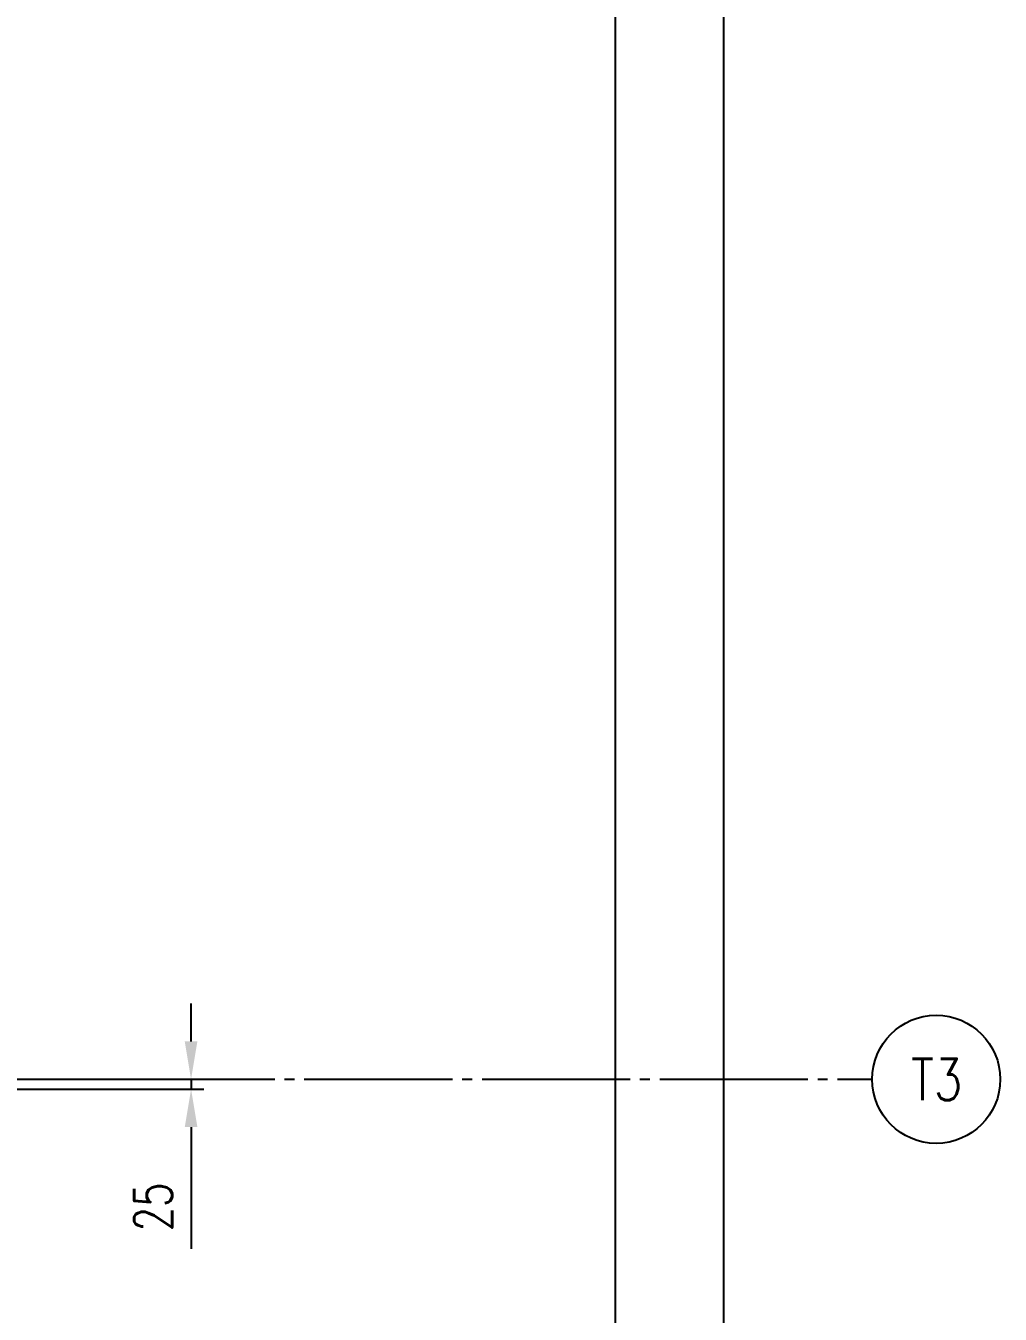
# Model space of a CAD drawing. Extents: x 16825 to 205982, y -10874 to 68273.
# Drawn here: x 165931 to 168398, y 41136 to 44400 of the extents above; entities that cross this region are included whole.
import ezdxf

# ---------------------------------------------------------------- set-up
doc = ezdxf.new("R2010")
doc.units = 0
doc.header["$LTSCALE"] = 5
doc.header["$MEASUREMENT"] = 0
doc.linetypes.add('CENTER', pattern=[18, 15, -1, 1, -1])
doc.layers.get('DEFPOINTS').update_dxf_attribs({"linetype": 'CONTINUOUS'})
for name, color, linetype in [('CEN', 6, 'CENTER'), ('DIM', 1, 'CONTINUOUS'), ('TXT', 3, 'CONTINUOUS')]:
    doc.layers.add(name, color=color, linetype=linetype)
doc.styles.get("Standard").update_dxf_attribs({"font": 'simplex', "width": 0.75, "bigfont": 'hzdx'})
doc.dimstyles.new('DIM3', dxfattribs={"dimscale": 0, "dimtxt": 3, "dimasz": 3, "dimexe": 1, "dimexo": 0, "dimgap": 1.5, "dimtad": 1, "dimdec": 4, "dimdsep": 46, "dimtxsty": 'Standard', "dimcen": 3, "dimclrd": 1, "dimclrt": 3, "dimadec": 0, "dimazin": 0, "dimtfac": 0.75, "dimtdec": 4, "dimtix": 1, "dimtmove": 0, "dimatfit": 0, "dimfxl": 0, "dimtolj": 1, "dimtzin": 0, "dimarcsym": 0})

# ---------------------------------------------------------------- blocks, each defined once
blk = doc.blocks.new('*D143')
at = {"layer": 'DEFPOINTS', "color": 0}
for p in [(166444.9, 66851.4), (165942.4, 28756.4), (167697.2, 28756.4)]:
    blk.add_point(p, dxfattribs=at)
at = {"layer": 'DIM', "lineweight": -2}
for p, q in [((166444.9, 66851.4), (167729.2, 66851.4)), ((165942.4, 28756.4), (167729.2, 28756.4))]:
    blk.add_line(p, q, dxfattribs=at)
at = {"layer": 'DIM', "color": 1, "lineweight": -2}
blk.add_line((167697.2, 66755.4), (167697.2, 28852.4), dxfattribs=at)
at = {"layer": 'DIM', "color": 1}
for points in [[(167681.2, 66755.4), (167713.2, 66755.4), (167697.2, 66851.4)], [(167681.2, 28852.4), (167713.2, 28852.4), (167697.2, 28756.4)]]:
    blk.add_solid(points, dxfattribs=at)
at = {"layer": 'DIM', "color": 3, "insert": (167601.2, 47803.9), "char_height": 96, "attachment_point": 5, "rotation": 90}
blk.add_mtext('\\A1;~38095', dxfattribs=at)
blk = doc.blocks.new('*D38')
at = {"layer": 'DEFPOINTS', "color": 0}
for p in [(165768.4, 59631.4), (167424.3, 59631.4), (165762.4, 34581.4)]:
    blk.add_point(p, dxfattribs=at)
at = {"layer": 'DIM', "lineweight": -2}
for p, q in [((165768.4, 59631.4), (167456.3, 59631.4)), ((165762.4, 34581.4), (167456.3, 34581.4))]:
    blk.add_line(p, q, dxfattribs=at)
at = {"layer": 'DIM', "color": 1, "lineweight": -2}
blk.add_line((167424.3, 34677.4), (167424.3, 59535.4), dxfattribs=at)
at = {"layer": 'DIM', "color": 1}
for points in [[(167408.3, 59535.4), (167440.3, 59535.4), (167424.3, 59631.4)], [(167408.3, 34677.4), (167440.3, 34677.4), (167424.3, 34581.4)]]:
    blk.add_solid(points, dxfattribs=at)
at = {"layer": 'DIM', "color": 3, "insert": (167328.3, 47106.4), "char_height": 96, "attachment_point": 5, "rotation": 90}
blk.add_mtext('\\A1;25050', dxfattribs=at)
blk = doc.blocks.new('*D109')
at = {"layer": 'DEFPOINTS', "color": 0}
for p in [(165976.9, 41731.4), (165740.4, 41706.4), (166349.3, 41706.4)]:
    blk.add_point(p, dxfattribs=at)
at = {"layer": 'DIM', "color": 1, "lineweight": -2}
for p, q in [((166349.3, 41827.4), (166349.3, 41923.4)), ((166349.3, 41731.4), (166349.3, 41706.4)), ((166349.3, 41610.4), (166349.3, 41301.8))]:
    blk.add_line(p, q, dxfattribs=at)
at = {"layer": 'DIM', "lineweight": -2}
for p, q in [((165976.9, 41731.4), (166381.3, 41731.4)), ((165740.4, 41706.4), (166381.3, 41706.4))]:
    blk.add_line(p, q, dxfattribs=at)
at = {"layer": 'DIM', "color": 1}
for points in [[(166333.3, 41827.4), (166365.3, 41827.4), (166349.3, 41731.4)], [(166333.3, 41610.4), (166365.3, 41610.4), (166349.3, 41706.4)]]:
    blk.add_solid(points, dxfattribs=at)
at = {"layer": 'DIM', "color": 3, "insert": (166253.3, 41408.1), "char_height": 96, "attachment_point": 5, "rotation": 90}
blk.add_mtext('\\A1;25', dxfattribs=at)

msp = doc.modelspace()

# ---------------------------------------------------------------- linework, layer by layer
at = {"layer": 'CEN', "ltscale": 5}
msp.add_line((165736.032, 41731.373), (168073.886, 41731.373), dxfattribs=at)
at = {"layer": 'DIM'}
msp.add_circle((168236.072, 41731.373), 162.187, dxfattribs=at)

# ---------------------------------------------------------------- texts
at = {"layer": 'TXT', "width": 0.8}
msp.add_text('T3', height=105, dxfattribs=at).set_placement((168172.655, 41678.355))

# ---------------------------------------------------------------- dimensions: what is measured, and where the dimension line sits
at = {"layer": 'DIM'}
dim = msp.add_linear_dim(base=(167697.235, 28756.373), p1=(166444.904, 66851.373), p2=(165942.377, 28756.373), angle=90, text='~38095', dimstyle='DIM3', override={"dimscale": 32, "dimdec": 2, "dimclre": 256, "dimtdec": 2}, dxfattribs=at)
dim.commit()
dim.dimension.update_dxf_attribs({"geometry": '*D143', "text_midpoint": (167601.235, 47803.873)})
dim = msp.add_linear_dim(base=(167424.251, 59631.373), p1=(165762.377, 34581.373), p2=(165768.377, 59631.373), angle=90, dimstyle='DIM3', override={"dimscale": 32, "dimdec": 2, "dimclre": 256, "dimtdec": 2}, dxfattribs=at)
dim.commit()
dim.dimension.update_dxf_attribs({"geometry": '*D38', "text_midpoint": (167328.251, 47106.373)})
dim = msp.add_linear_dim(base=(166349.268, 41706.373), p1=(165976.934, 41731.373), p2=(165740.377, 41706.373), angle=90, dimstyle='DIM3', override={"dimscale": 32, "dimdec": 2, "dimclre": 256, "dimtdec": 2}, dxfattribs=at)
dim.commit()
dim.dimension.update_dxf_attribs({"geometry": '*D109', "text_midpoint": (166349.268, 41408.087), "dimtype": 160})

doc.saveas('drawing.dxf')
